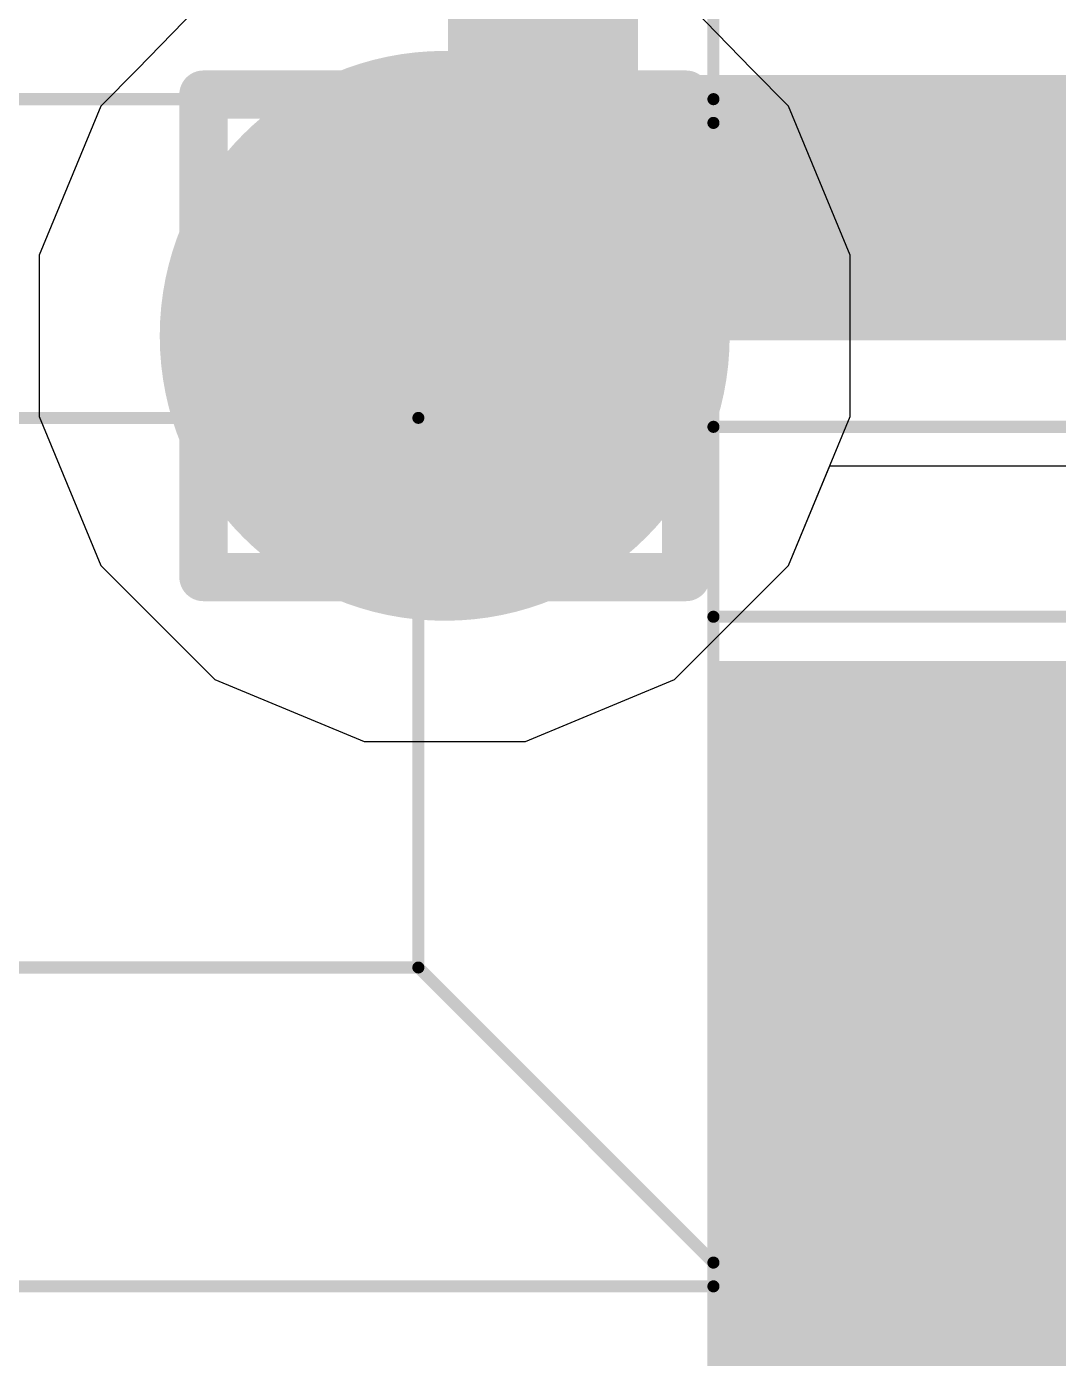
# Model space of a CAD drawing. Header units: inches. Extents: x -11 to 5433, y -4 to 5447.
# Drawn here: x 4.767 to 5.853, y 28.544 to 29.946 of the extents above; entities that cross this region are included whole.
import ezdxf

# ---------------------------------------------------------------- set-up
doc = ezdxf.new("R2010")
doc.units = ezdxf.units.IN
for name, color, linetype in [('Bottom Layer', 5, 'Continuous'), ('Drill Drawing', 1, 'Continuous'), ('Ground', 16, 'Continuous'), ('Mechanical 4', 56, 'Continuous'), ('Power', 76, 'Continuous'), ('Top Layer', 1, 'Continuous'), ('Top Overlay', 2, 'Continuous'), ('Top Paste', 8, 'Continuous'), ('Top Solder', 216, 'Continuous'), ('Via Holes', 16, 'Continuous')]:
    doc.layers.add(name, color=color, linetype=linetype)

# ---------------------------------------------------------------- blocks, each defined once
blk = doc.blocks.new('QTH_030_01_L_D_A_K_TR_157')
at = {"layer": 'Top Layer'}
blk.add_hatch(color=1, dxfattribs=at).paths.add_polyline_path([(7.175, 0.32), (9.715, 0.32), (9.715, -0.32), (7.175, -0.32)])
at = {"layer": 'Top Paste'}
blk.add_hatch(color=8, dxfattribs=at).paths.add_polyline_path([(7.175, 0.32), (9.715, 0.32), (9.715, -0.32), (7.175, -0.32)])
at = {"layer": 'Top Solder'}
blk.add_hatch(color=216, dxfattribs=at).paths.add_polyline_path([(7.0734, 0.4216), (9.8166, 0.4216), (9.8166, -0.4216), (7.0734, -0.4216)])
at = {"layer": 'Top Overlay'}
blk.add_lwpolyline([(10, -0.7, 0.2, 0.2, 0), (10, -1.461, 0.2, 0.2, 0)], format="xyseb", dxfattribs=at)
blk.add_lwpolyline([(9.95, -0.7, 0.1, 0.1, 1), (10.05, -0.7, 0.1, 0.1, 1)], format="xyseb", close=True, dxfattribs=at)

msp = doc.modelspace()

# ---------------------------------------------------------------- hatches: boundary and pattern name
at = {"layer": 'Bottom Layer'}
h = msp.add_hatch(color=5, dxfattribs=at)
edge = h.paths.add_edge_path()
edge.add_arc((5.207, 29.6207), 0.3, 0, 360)
at = {"layer": 'Ground'}
h = msp.add_hatch(color=16, dxfattribs=at)
edge = h.paths.add_edge_path()
edge.add_arc((5.207, 29.6207), 0.3, 0, 360)
at = {"layer": 'Power'}
h = msp.add_hatch(color=76, dxfattribs=at)
edge = h.paths.add_edge_path()
edge.add_arc((5.207, 29.6207), 0.3, 0, 360)
at = {"layer": 'Top Layer'}
h = msp.add_hatch(color=1, dxfattribs=at)
edge = h.paths.add_edge_path()
edge.add_arc((5.207, 29.6207), 0.3, 0, 360)
at = {"layer": 'Via Holes'}
h = msp.add_hatch(color=7, dxfattribs=at)
edge = h.paths.add_edge_path()
edge.add_arc((5.207, 29.6207), 0.15, 0, 360)

# ---------------------------------------------------------------- linework, layer by layer
at = {"layer": 'Bottom Layer'}
for p, q in [((4.9637, 29.9842), (4.8837, 29.9013)), ((4.8837, 29.9013), (4.845, 29.8626)), ((4.845, 29.8626), (4.78, 29.7057)), ((4.78, 29.7057), (4.78, 29.5358)), ((4.78, 29.5358), (4.845, 29.3789)), ((5.569, 29.3789), (5.6124, 29.4837)), ((5.6124, 29.4837), (14.1753, 29.4837)), ((4.845, 29.3789), (4.9651, 29.2588)), ((5.4489, 29.2588), (5.569, 29.3789)), ((4.9651, 29.2588), (5.1221, 29.1937)), ((5.2919, 29.1937), (5.4489, 29.2588)), ((5.1221, 29.1937), (5.2919, 29.1937))]:
    msp.add_line(p, q, dxfattribs=at)
for points in [[(5.207, 29.6207, 0.2794, 0.2794, 0), (5.3419, 29.7556, 0.2794, 0.2794, 0)], [(5.3419, 29.7556, 0.2794, 0.2794, 0), (14.288, 29.7556, 0.2794, 0.2794, 0)]]:
    msp.add_lwpolyline(points, format="xyseb", dxfattribs=at)
for points in [[(5.2721, 29.7556, 0.1397, 0.1397, 1), (5.4118, 29.7556, 0.1397, 0.1397, 1)], [(5.2721, 29.7556, 0.1397, 0.1397, 1), (5.4118, 29.7556, 0.1397, 0.1397, 1)], [(5.1372, 29.6207, 0.1397, 0.1397, 1), (5.2769, 29.6207, 0.1397, 0.1397, 1)]]:
    msp.add_lwpolyline(points, format="xyseb", close=True, dxfattribs=at)
at = {"layer": 'Drill Drawing'}
for points in [[(4.953, 29.8747, 0.0508, 0.0508, 0), (5.461, 29.8747, 0.0508, 0.0508, 0)], [(4.953, 29.3667, 0.0508, 0.0508, 0), (4.953, 29.8747, 0.0508, 0.0508, 0)], [(5.461, 29.3667, 0.0508, 0.0508, 0), (5.461, 29.8747, 0.0508, 0.0508, 0)], [(5.0546, 29.7731, 0.0508, 0.0508, 0), (5.3594, 29.7731, 0.0508, 0.0508, 0)], [(5.0546, 29.4683, 0.0508, 0.0508, 0), (5.0546, 29.7731, 0.0508, 0.0508, 0)], [(5.3594, 29.4683, 0.0508, 0.0508, 0), (5.3594, 29.7731, 0.0508, 0.0508, 0)], [(5.0546, 29.4683, 0.0508, 0.0508, 0), (5.3594, 29.4683, 0.0508, 0.0508, 0)], [(4.953, 29.3667, 0.0508, 0.0508, 0), (5.461, 29.3667, 0.0508, 0.0508, 0)]]:
    msp.add_lwpolyline(points, format="xyseb", dxfattribs=at)
for points in [[(4.9403, 29.8747, 0.0254, 0.0254, 1), (4.9657, 29.8747, 0.0254, 0.0254, 1)], [(4.9403, 29.8747, 0.0254, 0.0254, 1), (4.9657, 29.8747, 0.0254, 0.0254, 1)], [(5.4483, 29.8747, 0.0254, 0.0254, 1), (5.4737, 29.8747, 0.0254, 0.0254, 1)], [(5.4483, 29.8747, 0.0254, 0.0254, 1), (5.4737, 29.8747, 0.0254, 0.0254, 1)], [(5.0419, 29.7731, 0.0254, 0.0254, 1), (5.0673, 29.7731, 0.0254, 0.0254, 1)], [(5.0419, 29.7731, 0.0254, 0.0254, 1), (5.0673, 29.7731, 0.0254, 0.0254, 1)], [(5.3467, 29.7731, 0.0254, 0.0254, 1), (5.3721, 29.7731, 0.0254, 0.0254, 1)], [(5.3467, 29.7731, 0.0254, 0.0254, 1), (5.3721, 29.7731, 0.0254, 0.0254, 1)], [(5.0419, 29.4683, 0.0254, 0.0254, 1), (5.0673, 29.4683, 0.0254, 0.0254, 1)], [(5.0419, 29.4683, 0.0254, 0.0254, 1), (5.0673, 29.4683, 0.0254, 0.0254, 1)], [(5.3467, 29.4683, 0.0254, 0.0254, 1), (5.3721, 29.4683, 0.0254, 0.0254, 1)], [(5.3467, 29.4683, 0.0254, 0.0254, 1), (5.3721, 29.4683, 0.0254, 0.0254, 1)], [(4.9403, 29.3667, 0.0254, 0.0254, 1), (4.9657, 29.3667, 0.0254, 0.0254, 1)], [(4.9403, 29.3667, 0.0254, 0.0254, 1), (4.9657, 29.3667, 0.0254, 0.0254, 1)], [(5.4483, 29.3667, 0.0254, 0.0254, 1), (5.4737, 29.3667, 0.0254, 0.0254, 1)], [(5.4483, 29.3667, 0.0254, 0.0254, 1), (5.4737, 29.3667, 0.0254, 0.0254, 1)]]:
    msp.add_lwpolyline(points, format="xyseb", close=True, dxfattribs=at)
at = {"layer": 'Ground'}
for p, q in [((4.9637, 29.9842), (4.8837, 29.9013)), ((5.5303, 29.9013), (5.4503, 29.9842)), ((4.8837, 29.9013), (4.845, 29.8626)), ((5.569, 29.8626), (5.5303, 29.9013)), ((4.845, 29.8626), (4.78, 29.7057)), ((5.634, 29.7057), (5.569, 29.8626)), ((4.78, 29.7057), (4.78, 29.5358)), ((5.634, 29.5358), (5.634, 29.7057)), ((4.78, 29.5358), (4.845, 29.3789)), ((5.569, 29.3789), (5.634, 29.5358)), ((4.845, 29.3789), (4.9651, 29.2588)), ((5.4489, 29.2588), (5.569, 29.3789)), ((4.9651, 29.2588), (5.1221, 29.1937)), ((5.2919, 29.1937), (5.4489, 29.2588)), ((5.1221, 29.1937), (5.2919, 29.1937))]:
    msp.add_line(p, q, dxfattribs=at)
at = {"layer": 'Mechanical 4'}
for points in [[(5.4899, 28.0649, 0.0127, 0.0127, 0), (5.4899, 30.6699, 0.0127, 0.0127, 0)], [(4.5999, 29.8699, 0.0127, 0.0127, 0), (5.4899, 29.8699, 0.0127, 0.0127, 0)], [(5.1793, 29.5343, 0.0127, 0.0127, 0), (5.4899, 29.8449, 0.0127, 0.0127, 0)], [(4.7124, 29.5343, 0.0127, 0.0127, 0), (5.1793, 29.5343, 0.0127, 0.0127, 0)], [(5.1793, 28.9556, 0.0127, 0.0127, 0), (5.1793, 29.5343, 0.0127, 0.0127, 0)], [(5.4899, 29.5249, 0.0127, 0.0127, 0), (5.8812, 29.5249, 0.0127, 0.0127, 0)], [(5.4899, 29.3249, 0.0127, 0.0127, 0), (5.8812, 29.3249, 0.0127, 0.0127, 0)], [(4.2605, 28.9556, 0.0127, 0.0127, 0), (5.1793, 28.9556, 0.0127, 0.0127, 0)], [(5.1793, 28.9556, 0.0127, 0.0127, 0), (5.4899, 28.6449, 0.0127, 0.0127, 0)], [(3.9249, 28.6199, 0.0127, 0.0127, 0), (5.4899, 28.6199, 0.0127, 0.0127, 0)]]:
    msp.add_lwpolyline(points, format="xyseb", dxfattribs=at)
for points in [[(5.4867, 29.8699, 0.00635, 0.00635, 1), (5.4931, 29.8699, 0.00635, 0.00635, 1)], [(5.4867, 29.8449, 0.00635, 0.00635, 1), (5.4931, 29.8449, 0.00635, 0.00635, 1)], [(5.1761, 29.5343, 0.00635, 0.00635, 1), (5.1824, 29.5343, 0.00635, 0.00635, 1)], [(5.1761, 29.5343, 0.00635, 0.00635, 1), (5.1824, 29.5343, 0.00635, 0.00635, 1)], [(5.1761, 29.5343, 0.00635, 0.00635, 1), (5.1824, 29.5343, 0.00635, 0.00635, 1)], [(5.4867, 29.5249, 0.00635, 0.00635, 1), (5.4931, 29.5249, 0.00635, 0.00635, 1)], [(5.4867, 29.3249, 0.00635, 0.00635, 1), (5.4931, 29.3249, 0.00635, 0.00635, 1)], [(5.1761, 28.9556, 0.00635, 0.00635, 1), (5.1824, 28.9556, 0.00635, 0.00635, 1)], [(5.1761, 28.9556, 0.00635, 0.00635, 1), (5.1824, 28.9556, 0.00635, 0.00635, 1)], [(5.1761, 28.9556, 0.00635, 0.00635, 1), (5.1824, 28.9556, 0.00635, 0.00635, 1)], [(5.4867, 28.6449, 0.00635, 0.00635, 1), (5.4931, 28.6449, 0.00635, 0.00635, 1)], [(5.4867, 28.6199, 0.00635, 0.00635, 1), (5.4931, 28.6199, 0.00635, 0.00635, 1)]]:
    msp.add_lwpolyline(points, format="xyseb", close=True, dxfattribs=at)
at = {"layer": 'Power'}
for p, q in [((4.9637, 29.9842), (4.8837, 29.9013)), ((5.5303, 29.9013), (5.4503, 29.9842)), ((4.8837, 29.9013), (4.845, 29.8626)), ((5.569, 29.8626), (5.5303, 29.9013)), ((4.845, 29.8626), (4.78, 29.7057)), ((5.634, 29.7057), (5.569, 29.8626)), ((4.78, 29.7057), (4.78, 29.5358)), ((5.634, 29.5358), (5.634, 29.7057)), ((4.78, 29.5358), (4.845, 29.3789)), ((5.569, 29.3789), (5.634, 29.5358)), ((4.845, 29.3789), (4.9651, 29.2588)), ((5.4489, 29.2588), (5.569, 29.3789)), ((4.9651, 29.2588), (5.1221, 29.1937)), ((5.2919, 29.1937), (5.4489, 29.2588)), ((5.1221, 29.1937), (5.2919, 29.1937))]:
    msp.add_line(p, q, dxfattribs=at)
at = {"layer": 'Top Layer'}
for p, q in [((4.9637, 29.9842), (4.8837, 29.9013)), ((4.8837, 29.9013), (4.845, 29.8626)), ((4.845, 29.8626), (4.78, 29.7057)), ((4.78, 29.7057), (4.78, 29.5358)), ((4.78, 29.5358), (4.845, 29.3789)), ((5.569, 29.3789), (5.6124, 29.4837)), ((5.6124, 29.4837), (14.07, 29.4837)), ((4.845, 29.3789), (4.9651, 29.2588)), ((5.4489, 29.2588), (5.569, 29.3789)), ((4.9651, 29.2588), (5.1221, 29.1937)), ((5.2919, 29.1937), (5.4489, 29.2588)), ((5.1221, 29.1937), (5.2919, 29.1937))]:
    msp.add_line(p, q, dxfattribs=at)
for points in [[(5.207, 29.6207, 0.2794, 0.2794, 0), (5.3419, 29.7556, 0.2794, 0.2794, 0)], [(5.3419, 29.7556, 0.2794, 0.2794, 0), (14.07, 29.7556, 0.2794, 0.2794, 0)]]:
    msp.add_lwpolyline(points, format="xyseb", dxfattribs=at)
for points in [[(5.2721, 29.7556, 0.1397, 0.1397, 1), (5.4118, 29.7556, 0.1397, 0.1397, 1)], [(5.2721, 29.7556, 0.1397, 0.1397, 1), (5.4118, 29.7556, 0.1397, 0.1397, 1)], [(5.1372, 29.6207, 0.1397, 0.1397, 1), (5.2769, 29.6207, 0.1397, 0.1397, 1)]]:
    msp.add_lwpolyline(points, format="xyseb", close=True, dxfattribs=at)

# ---------------------------------------------------------------- block references
at = {"rotation": 180}
msp.add_blockref('QTH_030_01_L_D_A_K_TR_157', (15.3106, 28.8567), dxfattribs=at)

doc.saveas('drawing.dxf')
